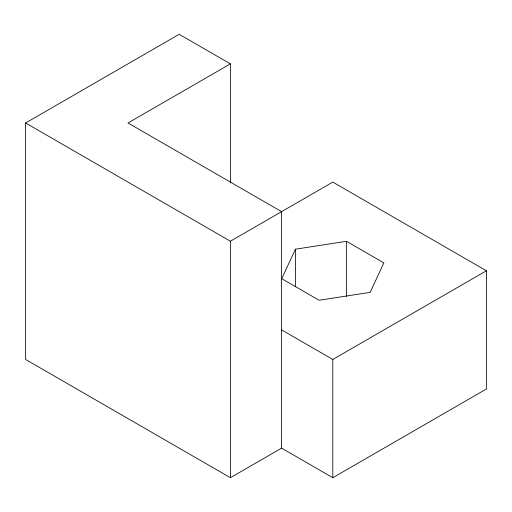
<?xml version="1.0" encoding="UTF-8"?>
<svg xmlns="http://www.w3.org/2000/svg" width="512" height="512" viewBox="0 0 512 512"><rect width="100%" height="100%" fill="white"/><g stroke="black" fill="none" stroke-linecap="round" stroke-linejoin="round"><path stroke-width="0.77" d="M295.424 249.203L281.741 278.682L319.117 300.256L370.176 292.358L383.859 262.88L346.483 241.306L295.424 249.203L295.424 286.752M25.6 122.976L230.4 241.216L332.8 182.099L486.4 270.778L486.4 389.024L332.8 477.702L281.6 448.141L230.4 477.702L25.6 359.462L25.6 122.976L179.2 34.298L230.4 63.859L230.4 182.899M230.4 63.859L128 122.976L281.6 211.661L281.6 448.141M281.6 329.901L332.8 359.462L486.4 270.778M346.483 241.306L346.483 296.429M332.8 359.462L332.8 477.702M230.4 241.216L230.4 477.702"/></g></svg>
